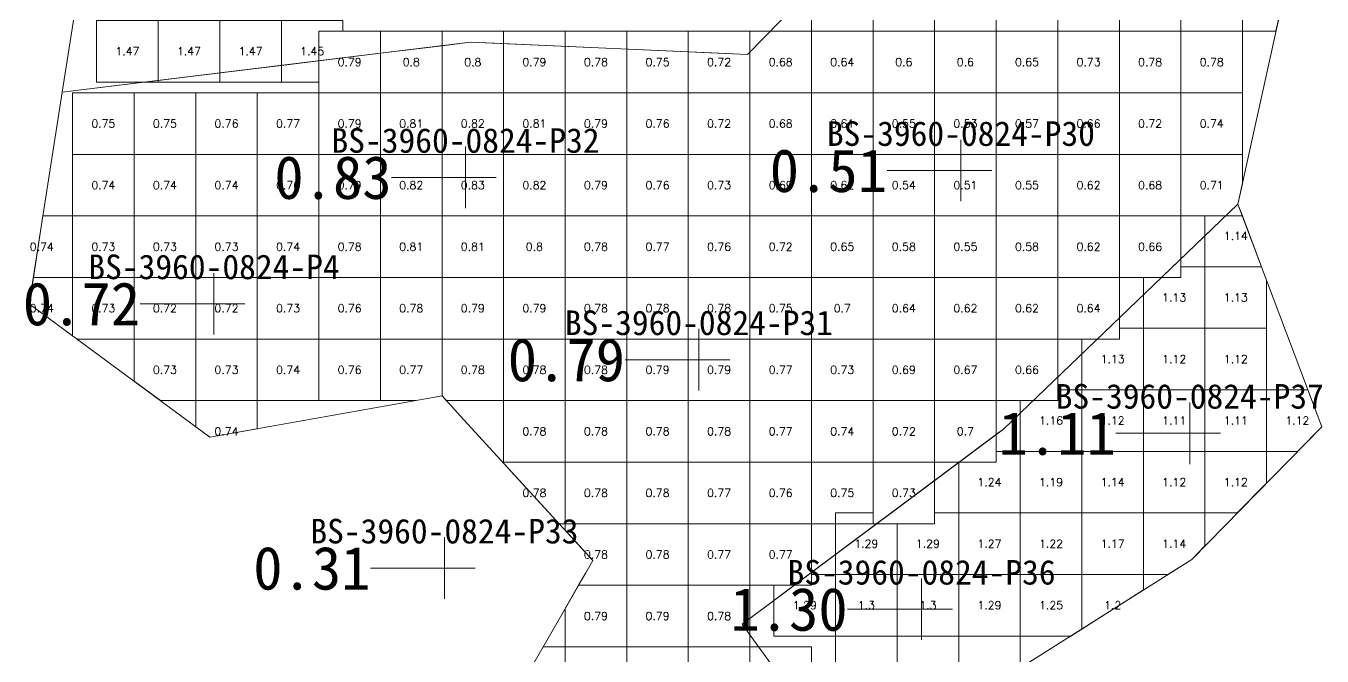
# Model space of a CAD drawing. Header units: inches. Extents: x 469941 to 470089, y 4349675 to 4349818.
# Drawn here: x 470062.13 to 470083.18, y 4349713.64 to 4349723.88 of the extents above; entities that cross this region are included whole.
import ezdxf
from ezdxf.enums import TextEntityAlignment as Align

# ---------------------------------------------------------------- set-up
doc = ezdxf.new("R2010")
doc.units = ezdxf.units.IN
doc.header["$MEASUREMENT"] = 0
for name, color, linetype, lineweight in [('0.500-1.000', 7, 'Continuous', 0), ('1.000-1.500', 7, 'Continuous', 0), ('孔口文字', 7, 'Continuous', 0), ('点', 7, 'Continuous', 0), ('爆区方格网', 7, 'Continuous', 0), ('线条', 7, 'Continuous', 0), ('钻孔', 7, 'Continuous', 0)]:
    doc.layers.add(name, color=color, linetype=linetype, lineweight=lineweight)
doc.styles.add('3dmine_textStyle_1', font='txt.shx', dxfattribs={"height": 1, "bigfont": 'gbcbig.shx'})
doc.styles.add('3dmine_textStyle_4', font='simsunb.ttf', dxfattribs={"height": 1})

msp = doc.modelspace()

# ---------------------------------------------------------------- hatches: boundary and pattern name
at = {"layer": '钻孔', "linetype": 'Continuous', "lineweight": 0, "true_color": 0x00ffff, "extrusion": (0, 1, 0)}
for points in [[(-470078.317, 3949.595), (-470077.317, 3949.595), (-470077.317, 3960.595), (-470078.317, 3960.595)], [(-470070.272, 3950.401), (-470069.272, 3950.401), (-470069.272, 3960.401), (-470070.272, 3960.401)], [(-470066.187, 3949.551), (-470065.187, 3949.551), (-470065.187, 3960.551), (-470066.187, 3960.551)], [(-470074.062, 3949.582), (-470073.062, 3949.582), (-470073.062, 3960.582), (-470074.062, 3960.582)]]:
    msp.add_hatch(color=4, dxfattribs=at).paths.add_polyline_path(points, flags=0)
at = {"layer": '钻孔', "linetype": 'Continuous', "lineweight": 0, "true_color": 0x0000ff, "extrusion": (0, 1, 0)}
for points in [[(-470082.034, 3949.661), (-470081.034, 3949.661), (-470081.034, 3960.661), (-470082.034, 3960.661)], [(-470077.678, 3949.912), (-470076.678, 3949.912), (-470076.678, 3960.912), (-470077.678, 3960.912)]]:
    msp.add_hatch(color=5, dxfattribs=at).paths.add_polyline_path(points, flags=0)
at = {"layer": '钻孔', "linetype": 'Continuous', "lineweight": 0, "true_color": 0x808080, "extrusion": (0, 1, 0)}
msp.add_hatch(color=8, dxfattribs=at).paths.add_polyline_path([(-470069.929, 3949.756), (-470068.929, 3949.756), (-470068.929, 3960.756), (-470069.929, 3960.756)], flags=0)

# ---------------------------------------------------------------- linework, layer by layer
at = {"layer": '0.500-1.000', "color": 5, "linetype": 'Continuous', "lineweight": 0, "true_color": 0x0000ff}
msp.add_lwpolyline([(470080.5, 4349735.473), (470078.161, 4349733.35), (470077.371, 4349732.751), (470076.908, 4349732.4), (470075.108, 4349728.763), (470075.037, 4349728.619), (470075.981, 4349725.587), (470073.853, 4349723.413), (470069.735, 4349723.593), (470069.347, 4349723.61), (470066.035, 4349723.204), (470062.724, 4349722.798), (470063.26, 4349726.234), (470067.327, 4349729.144), (470067.327, 4349729.144), (470067.368, 4349729.173), (470069.175, 4349731.296), (470070.705, 4349733.094), (470070.982, 4349733.419), (470073.072, 4349734.375), (470075.161, 4349735.331), (470075.171, 4349735.338), (470078.131, 4349737.48), (470080.5, 4349735.473)], dxfattribs=at)
at = {"layer": '0.500-1.000', "color": 4, "linetype": 'Continuous', "lineweight": 0, "true_color": 0x00ffff}
for points in [[(470069.01, 4349711.145), (470071.224, 4349714.988), (470071.34, 4349715.189), (470069.246, 4349717.475), (470068.89, 4349717.863), (470068.53, 4349717.799), (470065.12, 4349717.194), (470062.187, 4349719.361), (470062.724, 4349722.798), (470065.827, 4349723.179), (470069.347, 4349723.61), (470073.267, 4349723.439), (470073.853, 4349723.413), (470075.981, 4349725.587), (470076.492, 4349725.689), (470080.545, 4349726.501), (470082.627, 4349724.664)], [(470082.627, 4349724.664), (470081.817, 4349720.978), (470081.259, 4349720.442), (470078.008, 4349717.323), (470077.428, 4349716.89), (470074.163, 4349714.454), (470073.765, 4349714.157), (470075.484, 4349711.781)]]:
    msp.add_lwpolyline(points, dxfattribs=at)
at = {"layer": '1.000-1.500', "color": 5, "linetype": 'Continuous', "lineweight": 0, "true_color": 0x0000ff}
msp.add_lwpolyline([(470083.176, 4349717.362), (470081.065, 4349715.208), (470079.792, 4349714.401), (470076.684, 4349712.432), (470075.484, 4349711.781), (470073.765, 4349714.157), (470075.887, 4349715.74), (470077.919, 4349717.257), (470078.008, 4349717.323), (470081.817, 4349720.978), (470083.176, 4349717.362)], dxfattribs=at)
at = {"layer": '点', "color": 138, "linetype": 'Continuous', "lineweight": 0, "true_color": 0x004c4c}
for points, elevation in [([(470069.272, 4349720.914), (470069.272, 4349721.914)], 3960.401), ([(470077.317, 4349721.026), (470077.317, 4349722.026)], 3960.595), ([(470077.817, 4349721.526), (470076.817, 4349721.526)], 3960.595), ([(470069.772, 4349721.414), (470068.772, 4349721.414)], 3960.401), ([(470065.187, 4349718.861), (470065.187, 4349719.861)], 3960.551), ([(470065.687, 4349719.361), (470064.687, 4349719.361)], 3960.551), ([(470073.062, 4349717.952), (470073.062, 4349718.952)], 3960.582), ([(470073.562, 4349718.452), (470072.562, 4349718.452)], 3960.582), ([(470081.034, 4349716.757), (470081.034, 4349717.757)], 3960.661), ([(470081.534, 4349717.257), (470080.534, 4349717.257)], 3960.661), ([(470068.929, 4349714.567), (470068.929, 4349715.567)], 3960.756), ([(470069.429, 4349715.067), (470068.429, 4349715.067)], 3960.756), ([(470076.678, 4349713.899), (470076.678, 4349714.899)], 3960.912), ([(470077.178, 4349714.399), (470076.178, 4349714.399)], 3960.912)]:
    msp.add_lwpolyline(points, dxfattribs=dict(at, elevation=elevation))
at = {"layer": '爆区方格网', "color": 4, "linetype": 'Continuous', "lineweight": 0, "true_color": 0x00ffff, "elevation": 3960.875}
for points in [[(470075.89, 4349723.788), (470074.89, 4349723.788), (470074.89, 4349724.788), (470075.89, 4349724.788), (470075.89, 4349723.788)], [(470076.89, 4349723.788), (470075.89, 4349723.788), (470075.89, 4349724.788), (470076.89, 4349724.788), (470076.89, 4349723.788)], [(470077.89, 4349723.788), (470076.89, 4349723.788), (470076.89, 4349724.788), (470077.89, 4349724.788), (470077.89, 4349723.788)], [(470078.89, 4349723.788), (470077.89, 4349723.788), (470077.89, 4349724.788), (470078.89, 4349724.788), (470078.89, 4349723.788)], [(470079.89, 4349723.788), (470078.89, 4349723.788), (470078.89, 4349724.788), (470079.89, 4349724.788), (470079.89, 4349723.788)], [(470080.89, 4349723.788), (470079.89, 4349723.788), (470079.89, 4349724.788), (470080.89, 4349724.788), (470080.89, 4349723.788)], [(470081.89, 4349723.788), (470080.89, 4349723.788), (470080.89, 4349724.788), (470081.89, 4349724.788), (470081.89, 4349723.788)], [(470082.627, 4349724.664), (470082.434, 4349723.788), (470081.89, 4349723.788), (470081.89, 4349724.788), (470082.486, 4349724.788), (470082.627, 4349724.664)], [(470067.89, 4349723.432), (470066.89, 4349723.309), (470066.89, 4349723.788), (470067.89, 4349723.788), (470067.89, 4349723.432)], [(470068.89, 4349723.554), (470067.89, 4349723.432), (470067.89, 4349723.788), (470068.89, 4349723.788), (470068.89, 4349723.554)], [(470069.89, 4349722.788), (470068.89, 4349722.788), (470068.89, 4349723.554), (470069.347, 4349723.61), (470068.89, 4349723.554), (470068.89, 4349723.788), (470069.89, 4349723.788), (470069.89, 4349722.788)], [(470070.89, 4349722.788), (470069.89, 4349722.788), (470069.89, 4349723.788), (470070.89, 4349723.788), (470070.89, 4349722.788)], [(470071.89, 4349722.788), (470070.89, 4349722.788), (470070.89, 4349723.788), (470071.89, 4349723.788), (470071.89, 4349722.788)], [(470072.89, 4349722.788), (470071.89, 4349722.788), (470071.89, 4349723.788), (470072.89, 4349723.788), (470072.89, 4349722.788)], [(470073.89, 4349722.788), (470072.89, 4349722.788), (470072.89, 4349723.788), (470073.89, 4349723.788), (470073.89, 4349722.788)], [(470074.89, 4349722.788), (470073.89, 4349722.788), (470073.89, 4349723.788), (470074.89, 4349723.788), (470074.89, 4349722.788)], [(470075.89, 4349722.788), (470074.89, 4349722.788), (470074.89, 4349723.788), (470075.89, 4349723.788), (470075.89, 4349722.788)], [(470076.89, 4349722.788), (470075.89, 4349722.788), (470075.89, 4349723.788), (470076.89, 4349723.788), (470076.89, 4349722.788)], [(470077.89, 4349722.788), (470076.89, 4349722.788), (470076.89, 4349723.788), (470077.89, 4349723.788), (470077.89, 4349722.788)], [(470078.89, 4349722.788), (470077.89, 4349722.788), (470077.89, 4349723.788), (470078.89, 4349723.788), (470078.89, 4349722.788)], [(470079.89, 4349722.788), (470078.89, 4349722.788), (470078.89, 4349723.788), (470079.89, 4349723.788), (470079.89, 4349722.788)], [(470080.89, 4349722.788), (470079.89, 4349722.788), (470079.89, 4349723.788), (470080.89, 4349723.788), (470080.89, 4349722.788)], [(470081.89, 4349722.788), (470080.89, 4349722.788), (470080.89, 4349723.788), (470081.89, 4349723.788), (470081.89, 4349722.788)], [(470068.89, 4349722.788), (470067.89, 4349722.788), (470067.89, 4349723.432), (470068.89, 4349723.554), (470068.89, 4349722.788)], [(470067.89, 4349722.788), (470066.89, 4349722.788), (470066.89, 4349723.309), (470067.89, 4349723.432), (470067.89, 4349722.788)], [(470073.267, 4349723.439), (470073.267, 4349723.439), (470073.853, 4349723.413), (470073.267, 4349723.439)], [(470063.89, 4349721.788), (470062.89, 4349721.788), (470062.89, 4349722.788), (470063.89, 4349722.788), (470063.89, 4349721.788)], [(470064.89, 4349721.788), (470063.89, 4349721.788), (470063.89, 4349722.788), (470064.89, 4349722.788), (470064.89, 4349721.788)], [(470065.89, 4349721.788), (470064.89, 4349721.788), (470064.89, 4349722.788), (470065.89, 4349722.788), (470065.89, 4349721.788)], [(470066.89, 4349721.788), (470065.89, 4349721.788), (470065.89, 4349722.788), (470066.89, 4349722.788), (470066.89, 4349721.788)], [(470067.89, 4349721.788), (470066.89, 4349721.788), (470066.89, 4349722.788), (470067.89, 4349722.788), (470067.89, 4349721.788)], [(470068.89, 4349721.788), (470067.89, 4349721.788), (470067.89, 4349722.788), (470068.89, 4349722.788), (470068.89, 4349721.788)], [(470069.89, 4349721.788), (470068.89, 4349721.788), (470068.89, 4349722.788), (470069.89, 4349722.788), (470069.89, 4349721.788)], [(470070.89, 4349721.788), (470069.89, 4349721.788), (470069.89, 4349722.788), (470070.89, 4349722.788), (470070.89, 4349721.788)], [(470071.89, 4349721.788), (470070.89, 4349721.788), (470070.89, 4349722.788), (470071.89, 4349722.788), (470071.89, 4349721.788)], [(470072.89, 4349721.788), (470071.89, 4349721.788), (470071.89, 4349722.788), (470072.89, 4349722.788), (470072.89, 4349721.788)], [(470073.89, 4349721.788), (470072.89, 4349721.788), (470072.89, 4349722.788), (470073.89, 4349722.788), (470073.89, 4349721.788)], [(470074.89, 4349721.788), (470073.89, 4349721.788), (470073.89, 4349722.788), (470074.89, 4349722.788), (470074.89, 4349721.788)], [(470075.89, 4349721.788), (470074.89, 4349721.788), (470074.89, 4349722.788), (470075.89, 4349722.788), (470075.89, 4349721.788)], [(470076.89, 4349721.788), (470075.89, 4349721.788), (470075.89, 4349722.788), (470076.89, 4349722.788), (470076.89, 4349721.788)], [(470077.89, 4349721.788), (470076.89, 4349721.788), (470076.89, 4349722.788), (470077.89, 4349722.788), (470077.89, 4349721.788)], [(470078.89, 4349721.788), (470077.89, 4349721.788), (470077.89, 4349722.788), (470078.89, 4349722.788), (470078.89, 4349721.788)], [(470079.89, 4349721.788), (470078.89, 4349721.788), (470078.89, 4349722.788), (470079.89, 4349722.788), (470079.89, 4349721.788)], [(470080.89, 4349721.788), (470079.89, 4349721.788), (470079.89, 4349722.788), (470080.89, 4349722.788), (470080.89, 4349721.788)], [(470081.89, 4349721.788), (470080.89, 4349721.788), (470080.89, 4349722.788), (470081.89, 4349722.788), (470081.89, 4349721.788)], [(470063.89, 4349720.788), (470062.89, 4349720.788), (470062.89, 4349721.788), (470063.89, 4349721.788), (470063.89, 4349720.788)], [(470064.89, 4349720.788), (470063.89, 4349720.788), (470063.89, 4349721.788), (470064.89, 4349721.788), (470064.89, 4349720.788)], [(470065.89, 4349720.788), (470064.89, 4349720.788), (470064.89, 4349721.788), (470065.89, 4349721.788), (470065.89, 4349720.788)], [(470066.89, 4349720.788), (470065.89, 4349720.788), (470065.89, 4349721.788), (470066.89, 4349721.788), (470066.89, 4349720.788)], [(470067.89, 4349720.788), (470066.89, 4349720.788), (470066.89, 4349721.788), (470067.89, 4349721.788), (470067.89, 4349720.788)], [(470068.89, 4349720.788), (470067.89, 4349720.788), (470067.89, 4349721.788), (470068.89, 4349721.788), (470068.89, 4349720.788)], [(470069.89, 4349720.788), (470068.89, 4349720.788), (470068.89, 4349721.788), (470069.89, 4349721.788), (470069.89, 4349720.788)], [(470070.89, 4349720.788), (470069.89, 4349720.788), (470069.89, 4349721.788), (470070.89, 4349721.788), (470070.89, 4349720.788)], [(470071.89, 4349720.788), (470070.89, 4349720.788), (470070.89, 4349721.788), (470071.89, 4349721.788), (470071.89, 4349720.788)], [(470072.89, 4349720.788), (470071.89, 4349720.788), (470071.89, 4349721.788), (470072.89, 4349721.788), (470072.89, 4349720.788)], [(470073.89, 4349720.788), (470072.89, 4349720.788), (470072.89, 4349721.788), (470073.89, 4349721.788), (470073.89, 4349720.788)], [(470074.89, 4349720.788), (470073.89, 4349720.788), (470073.89, 4349721.788), (470074.89, 4349721.788), (470074.89, 4349720.788)], [(470075.89, 4349720.788), (470074.89, 4349720.788), (470074.89, 4349721.788), (470075.89, 4349721.788), (470075.89, 4349720.788)], [(470076.89, 4349720.788), (470075.89, 4349720.788), (470075.89, 4349721.788), (470076.89, 4349721.788), (470076.89, 4349720.788)], [(470077.89, 4349720.788), (470076.89, 4349720.788), (470076.89, 4349721.788), (470077.89, 4349721.788), (470077.89, 4349720.788)], [(470078.89, 4349720.788), (470077.89, 4349720.788), (470077.89, 4349721.788), (470078.89, 4349721.788), (470078.89, 4349720.788)], [(470079.89, 4349720.788), (470078.89, 4349720.788), (470078.89, 4349721.788), (470079.89, 4349721.788), (470079.89, 4349720.788)], [(470080.89, 4349720.788), (470079.89, 4349720.788), (470079.89, 4349721.788), (470080.89, 4349721.788), (470080.89, 4349720.788)], [(470081.89, 4349721.31), (470081.817, 4349720.978), (470081.888, 4349720.788), (470080.89, 4349720.788), (470080.89, 4349721.788), (470081.89, 4349721.788), (470081.89, 4349721.31)], [(470062.89, 4349719.788), (470062.254, 4349719.788), (470062.41, 4349720.788), (470062.89, 4349720.788), (470062.89, 4349719.788)], [(470063.89, 4349719.788), (470062.89, 4349719.788), (470062.89, 4349720.788), (470063.89, 4349720.788), (470063.89, 4349719.788)], [(470064.89, 4349719.788), (470063.89, 4349719.788), (470063.89, 4349720.788), (470064.89, 4349720.788), (470064.89, 4349719.788)], [(470065.89, 4349719.788), (470064.89, 4349719.788), (470064.89, 4349720.788), (470065.89, 4349720.788), (470065.89, 4349719.788)], [(470066.89, 4349719.788), (470065.89, 4349719.788), (470065.89, 4349720.788), (470066.89, 4349720.788), (470066.89, 4349719.788)], [(470067.89, 4349719.788), (470066.89, 4349719.788), (470066.89, 4349720.788), (470067.89, 4349720.788), (470067.89, 4349719.788)], [(470068.89, 4349719.788), (470067.89, 4349719.788), (470067.89, 4349720.788), (470068.89, 4349720.788), (470068.89, 4349719.788)], [(470069.89, 4349719.788), (470068.89, 4349719.788), (470068.89, 4349720.788), (470069.89, 4349720.788), (470069.89, 4349719.788)], [(470070.89, 4349719.788), (470069.89, 4349719.788), (470069.89, 4349720.788), (470070.89, 4349720.788), (470070.89, 4349719.788)], [(470071.89, 4349719.788), (470070.89, 4349719.788), (470070.89, 4349720.788), (470071.89, 4349720.788), (470071.89, 4349719.788)], [(470072.89, 4349719.788), (470071.89, 4349719.788), (470071.89, 4349720.788), (470072.89, 4349720.788), (470072.89, 4349719.788)], [(470073.89, 4349719.788), (470072.89, 4349719.788), (470072.89, 4349720.788), (470073.89, 4349720.788), (470073.89, 4349719.788)], [(470074.89, 4349719.788), (470073.89, 4349719.788), (470073.89, 4349720.788), (470074.89, 4349720.788), (470074.89, 4349719.788)], [(470075.89, 4349719.788), (470074.89, 4349719.788), (470074.89, 4349720.788), (470075.89, 4349720.788), (470075.89, 4349719.788)], [(470076.89, 4349719.788), (470075.89, 4349719.788), (470075.89, 4349720.788), (470076.89, 4349720.788), (470076.89, 4349719.788)], [(470077.89, 4349719.788), (470076.89, 4349719.788), (470076.89, 4349720.788), (470077.89, 4349720.788), (470077.89, 4349719.788)], [(470078.89, 4349719.788), (470077.89, 4349719.788), (470077.89, 4349720.788), (470078.89, 4349720.788), (470078.89, 4349719.788)], [(470079.89, 4349719.788), (470078.89, 4349719.788), (470078.89, 4349720.788), (470079.89, 4349720.788), (470079.89, 4349719.788)], [(470080.89, 4349719.788), (470079.89, 4349719.788), (470079.89, 4349720.788), (470080.89, 4349720.788), (470080.89, 4349719.788)], [(470062.89, 4349718.842), (470062.187, 4349719.361), (470062.254, 4349719.788), (470062.89, 4349719.788), (470062.89, 4349718.842)], [(470063.89, 4349718.788), (470062.963, 4349718.788), (470062.89, 4349718.842), (470062.89, 4349719.788), (470063.89, 4349719.788), (470063.89, 4349718.788)], [(470064.89, 4349718.788), (470063.89, 4349718.788), (470063.89, 4349719.788), (470064.89, 4349719.788), (470064.89, 4349718.788)], [(470065.89, 4349718.788), (470064.89, 4349718.788), (470064.89, 4349719.788), (470065.89, 4349719.788), (470065.89, 4349718.788)], [(470066.89, 4349718.788), (470065.89, 4349718.788), (470065.89, 4349719.788), (470066.89, 4349719.788), (470066.89, 4349718.788)], [(470067.89, 4349718.788), (470066.89, 4349718.788), (470066.89, 4349719.788), (470067.89, 4349719.788), (470067.89, 4349718.788)], [(470068.89, 4349718.788), (470067.89, 4349718.788), (470067.89, 4349719.788), (470068.89, 4349719.788), (470068.89, 4349718.788)], [(470069.89, 4349718.788), (470068.89, 4349718.788), (470068.89, 4349719.788), (470069.89, 4349719.788), (470069.89, 4349718.788)], [(470070.89, 4349718.788), (470069.89, 4349718.788), (470069.89, 4349719.788), (470070.89, 4349719.788), (470070.89, 4349718.788)], [(470071.89, 4349718.788), (470070.89, 4349718.788), (470070.89, 4349719.788), (470071.89, 4349719.788), (470071.89, 4349718.788)], [(470072.89, 4349718.788), (470071.89, 4349718.788), (470071.89, 4349719.788), (470072.89, 4349719.788), (470072.89, 4349718.788)], [(470073.89, 4349718.788), (470072.89, 4349718.788), (470072.89, 4349719.788), (470073.89, 4349719.788), (470073.89, 4349718.788)], [(470074.89, 4349718.788), (470073.89, 4349718.788), (470073.89, 4349719.788), (470074.89, 4349719.788), (470074.89, 4349718.788)], [(470075.89, 4349718.788), (470074.89, 4349718.788), (470074.89, 4349719.788), (470075.89, 4349719.788), (470075.89, 4349718.788)], [(470076.89, 4349718.788), (470075.89, 4349718.788), (470075.89, 4349719.788), (470076.89, 4349719.788), (470076.89, 4349718.788)], [(470077.89, 4349718.788), (470076.89, 4349718.788), (470076.89, 4349719.788), (470077.89, 4349719.788), (470077.89, 4349718.788)], [(470078.89, 4349718.788), (470077.89, 4349718.788), (470077.89, 4349719.788), (470078.89, 4349719.788), (470078.89, 4349718.788)], [(470079.89, 4349718.788), (470078.89, 4349718.788), (470078.89, 4349719.788), (470079.89, 4349719.788), (470079.89, 4349718.788)], [(470064.89, 4349717.788), (470064.316, 4349717.788), (470063.89, 4349718.103), (470063.89, 4349718.788), (470064.89, 4349718.788), (470064.89, 4349717.788)], [(470065.89, 4349717.788), (470064.89, 4349717.788), (470064.89, 4349718.788), (470065.89, 4349718.788), (470065.89, 4349717.788)], [(470066.89, 4349717.788), (470065.89, 4349717.788), (470065.89, 4349718.788), (470066.89, 4349718.788), (470066.89, 4349717.788)], [(470067.89, 4349717.788), (470066.89, 4349717.788), (470066.89, 4349718.788), (470067.89, 4349718.788), (470067.89, 4349717.788)], [(470068.89, 4349717.863), (470068.89, 4349717.863), (470068.53, 4349717.799), (470068.466, 4349717.788), (470067.89, 4349717.788), (470067.89, 4349718.788), (470068.89, 4349718.788), (470068.89, 4349717.863)], [(470069.89, 4349717.788), (470068.959, 4349717.788), (470068.89, 4349717.863), (470068.89, 4349718.788), (470069.89, 4349718.788), (470069.89, 4349717.788)], [(470070.89, 4349717.788), (470069.89, 4349717.788), (470069.89, 4349718.788), (470070.89, 4349718.788), (470070.89, 4349717.788)], [(470071.89, 4349717.788), (470070.89, 4349717.788), (470070.89, 4349718.788), (470071.89, 4349718.788), (470071.89, 4349717.788)], [(470072.89, 4349717.788), (470071.89, 4349717.788), (470071.89, 4349718.788), (470072.89, 4349718.788), (470072.89, 4349717.788)], [(470073.89, 4349717.788), (470072.89, 4349717.788), (470072.89, 4349718.788), (470073.89, 4349718.788), (470073.89, 4349717.788)], [(470074.89, 4349717.788), (470073.89, 4349717.788), (470073.89, 4349718.788), (470074.89, 4349718.788), (470074.89, 4349717.788)], [(470075.89, 4349717.788), (470074.89, 4349717.788), (470074.89, 4349718.788), (470075.89, 4349718.788), (470075.89, 4349717.788)], [(470076.89, 4349717.788), (470075.89, 4349717.788), (470075.89, 4349718.788), (470076.89, 4349718.788), (470076.89, 4349717.788)], [(470077.89, 4349717.788), (470076.89, 4349717.788), (470076.89, 4349718.788), (470077.89, 4349718.788), (470077.89, 4349717.788)], [(470078.89, 4349717.788), (470077.89, 4349717.788), (470077.89, 4349718.788), (470078.89, 4349718.788), (470078.89, 4349717.788)], [(470065.89, 4349717.331), (470065.12, 4349717.194), (470064.89, 4349717.364), (470064.89, 4349717.788), (470065.89, 4349717.788), (470065.89, 4349717.331)], [(470070.89, 4349716.788), (470069.89, 4349716.788), (470069.89, 4349717.788), (470070.89, 4349717.788), (470070.89, 4349716.788)], [(470071.89, 4349716.788), (470070.89, 4349716.788), (470070.89, 4349717.788), (470071.89, 4349717.788), (470071.89, 4349716.788)], [(470072.89, 4349716.788), (470071.89, 4349716.788), (470071.89, 4349717.788), (470072.89, 4349717.788), (470072.89, 4349716.788)], [(470073.89, 4349716.788), (470072.89, 4349716.788), (470072.89, 4349717.788), (470073.89, 4349717.788), (470073.89, 4349716.788)], [(470074.89, 4349716.788), (470073.89, 4349716.788), (470073.89, 4349717.788), (470074.89, 4349717.788), (470074.89, 4349716.788)], [(470075.89, 4349716.788), (470074.89, 4349716.788), (470074.89, 4349717.788), (470075.89, 4349717.788), (470075.89, 4349716.788)], [(470076.89, 4349716.788), (470075.89, 4349716.788), (470075.89, 4349717.788), (470076.89, 4349717.788), (470076.89, 4349716.788)], [(470077.89, 4349716.788), (470076.89, 4349716.788), (470076.89, 4349717.788), (470077.89, 4349717.788), (470077.89, 4349716.788)], [(470070.89, 4349715.788), (470070.792, 4349715.788), (470069.89, 4349716.772), (470069.89, 4349716.788), (470070.89, 4349716.788), (470070.89, 4349715.788)], [(470071.89, 4349715.788), (470070.89, 4349715.788), (470070.89, 4349716.788), (470071.89, 4349716.788), (470071.89, 4349715.788)], [(470072.89, 4349715.788), (470071.89, 4349715.788), (470071.89, 4349716.788), (470072.89, 4349716.788), (470072.89, 4349715.788)], [(470073.89, 4349715.788), (470072.89, 4349715.788), (470072.89, 4349716.788), (470073.89, 4349716.788), (470073.89, 4349715.788)], [(470074.89, 4349715.788), (470073.89, 4349715.788), (470073.89, 4349716.788), (470074.89, 4349716.788), (470074.89, 4349715.788)], [(470075.89, 4349715.788), (470074.89, 4349715.788), (470074.89, 4349716.788), (470075.89, 4349716.788), (470075.89, 4349715.788)], [(470076.89, 4349715.788), (470075.89, 4349715.788), (470075.89, 4349716.788), (470076.89, 4349716.788), (470076.89, 4349715.788)], [(470071.89, 4349714.788), (470071.109, 4349714.788), (470071.224, 4349714.988), (470071.34, 4349715.189), (470070.89, 4349715.681), (470070.89, 4349715.788), (470071.89, 4349715.788), (470071.89, 4349714.788)], [(470072.89, 4349714.788), (470071.89, 4349714.788), (470071.89, 4349715.788), (470072.89, 4349715.788), (470072.89, 4349714.788)], [(470073.89, 4349714.788), (470072.89, 4349714.788), (470072.89, 4349715.788), (470073.89, 4349715.788), (470073.89, 4349714.788)], [(470074.89, 4349714.788), (470073.89, 4349714.788), (470073.89, 4349715.788), (470074.89, 4349715.788), (470074.89, 4349714.788)], [(470071.89, 4349713.788), (470070.89, 4349713.788), (470070.89, 4349714.408), (470071.109, 4349714.788), (470071.89, 4349714.788), (470071.89, 4349713.788)], [(470072.89, 4349713.788), (470071.89, 4349713.788), (470071.89, 4349714.788), (470072.89, 4349714.788), (470072.89, 4349713.788)], [(470073.89, 4349713.788), (470072.89, 4349713.788), (470072.89, 4349714.788), (470073.89, 4349714.788), (470073.89, 4349713.788)], [(470070.89, 4349712.788), (470069.957, 4349712.788), (470070.533, 4349713.788), (470070.89, 4349713.788), (470070.89, 4349712.788)], [(470071.89, 4349712.788), (470070.89, 4349712.788), (470070.89, 4349713.788), (470071.89, 4349713.788), (470071.89, 4349712.788)], [(470072.89, 4349712.788), (470071.89, 4349712.788), (470071.89, 4349713.788), (470072.89, 4349713.788), (470072.89, 4349712.788)], [(470073.89, 4349712.788), (470072.89, 4349712.788), (470072.89, 4349713.788), (470073.89, 4349713.788), (470073.89, 4349712.788)], [(470074.89, 4349712.788), (470073.89, 4349712.788), (470073.89, 4349713.788), (470074.89, 4349713.788), (470074.89, 4349712.788)]]:
    msp.add_lwpolyline(points, dxfattribs=at)
at = {"layer": '爆区方格网', "color": 5, "linetype": 'Continuous', "lineweight": 0, "true_color": 0x0000ff}
for points, elevation in [([(470064.281, 4349722.989), (470064.066, 4349722.963), (470063.281, 4349722.963), (470063.281, 4349723.963), (470064.281, 4349723.963), (470064.281, 4349722.989)], 3960.557), ([(470065.281, 4349723.112), (470064.281, 4349722.989), (470064.281, 4349723.963), (470065.281, 4349723.963), (470065.281, 4349723.112)], 3960.557), ([(470066.281, 4349723.234), (470065.827, 4349723.179), (470065.281, 4349723.112), (470065.281, 4349723.963), (470066.281, 4349723.963), (470066.281, 4349723.234)], 3960.557), ([(470067.281, 4349723.788), (470066.89, 4349723.788), (470066.89, 4349723.309), (470067.281, 4349723.357), (470067.281, 4349723.357), (470066.89, 4349723.309), (470066.89, 4349723.309), (470066.281, 4349723.234), (470066.281, 4349723.963), (470067.281, 4349723.963), (470067.281, 4349723.788)], 3960.557), ([(470066.281, 4349722.963), (470065.281, 4349722.963), (470065.281, 4349723.112), (470066.035, 4349723.204), (470066.281, 4349723.234), (470066.281, 4349722.963)], 3960.557), ([(470066.89, 4349722.963), (470066.281, 4349722.963), (470066.281, 4349723.234), (470066.89, 4349723.309), (470066.89, 4349722.963)], 3960.557), ([(470066.89, 4349723.309), (470066.89, 4349723.309), (470066.89, 4349723.309), (470066.89, 4349723.309)], 3960.557), ([(470064.281, 4349722.963), (470064.066, 4349722.963), (470064.281, 4349722.989), (470064.281, 4349722.963)], 3960.557), ([(470065.281, 4349722.963), (470064.281, 4349722.963), (470064.281, 4349722.989), (470065.281, 4349723.112), (470065.281, 4349722.963)], 3960.557), ([(470082.199, 4349719.963), (470081.281, 4349719.963), (470081.281, 4349720.788), (470081.888, 4349720.788), (470082.199, 4349719.963)], 3960.661), ([(470081.281, 4349718.963), (470080.281, 4349718.963), (470080.281, 4349719.788), (470080.89, 4349719.788), (470080.89, 4349719.963), (470081.281, 4349719.963), (470081.281, 4349718.963)], 3960.661), ([(470082.281, 4349719.743), (470082.281, 4349718.963), (470081.281, 4349718.963), (470081.281, 4349719.963), (470082.199, 4349719.963), (470082.281, 4349719.743)], 3960.661), ([(470080.281, 4349717.963), (470079.281, 4349717.963), (470079.281, 4349718.788), (470079.89, 4349718.788), (470079.89, 4349718.963), (470080.281, 4349718.963), (470080.281, 4349717.963)], 3960.661), ([(470081.281, 4349717.963), (470080.281, 4349717.963), (470080.281, 4349718.963), (470081.281, 4349718.963), (470081.281, 4349717.963)], 3960.661), ([(470082.281, 4349717.963), (470081.281, 4349717.963), (470081.281, 4349718.963), (470082.281, 4349718.963), (470082.281, 4349717.963)], 3960.661), ([(470079.281, 4349716.963), (470078.281, 4349716.963), (470078.281, 4349717.788), (470078.89, 4349717.788), (470078.89, 4349717.963), (470079.281, 4349717.963), (470079.281, 4349716.963)], 3960.661), ([(470080.281, 4349716.963), (470079.281, 4349716.963), (470079.281, 4349717.963), (470080.281, 4349717.963), (470080.281, 4349716.963)], 3960.661), ([(470081.281, 4349716.963), (470080.281, 4349716.963), (470080.281, 4349717.963), (470081.281, 4349717.963), (470081.281, 4349716.963)], 3960.661), ([(470082.281, 4349716.963), (470081.281, 4349716.963), (470081.281, 4349717.963), (470082.281, 4349717.963), (470082.281, 4349716.963)], 3960.661), ([(470083.176, 4349717.362), (470082.784, 4349716.963), (470082.281, 4349716.963), (470082.281, 4349717.963), (470082.951, 4349717.963), (470083.176, 4349717.362)], 3960.661), ([(470078.281, 4349715.963), (470077.281, 4349715.963), (470077.281, 4349716.788), (470077.89, 4349716.788), (470077.89, 4349716.963), (470078.281, 4349716.963), (470078.281, 4349715.963)], 3960.661), ([(470079.281, 4349715.963), (470078.281, 4349715.963), (470078.281, 4349716.963), (470079.281, 4349716.963), (470079.281, 4349715.963)], 3960.661), ([(470080.281, 4349715.963), (470079.281, 4349715.963), (470079.281, 4349716.963), (470080.281, 4349716.963), (470080.281, 4349715.963)], 3960.661), ([(470081.281, 4349715.963), (470080.281, 4349715.963), (470080.281, 4349716.963), (470081.281, 4349716.963), (470081.281, 4349715.963)], 3960.661), ([(470082.281, 4349716.449), (470081.805, 4349715.963), (470081.281, 4349715.963), (470081.281, 4349716.963), (470082.281, 4349716.963), (470082.281, 4349716.449)], 3960.661), ([(470075.89, 4349715.788), (470076.281, 4349715.788), (470076.281, 4349714.963), (470075.281, 4349714.963), (470075.281, 4349715.963), (470075.89, 4349715.963), (470075.89, 4349715.788)], 3960.661), ([(470077.281, 4349714.963), (470076.281, 4349714.963), (470076.281, 4349715.788), (470076.89, 4349715.788), (470076.89, 4349715.963), (470077.281, 4349715.963), (470077.281, 4349714.963)], 3960.661), ([(470078.281, 4349714.963), (470077.281, 4349714.963), (470077.281, 4349715.963), (470078.281, 4349715.963), (470078.281, 4349714.963)], 3960.661), ([(470079.281, 4349714.963), (470078.281, 4349714.963), (470078.281, 4349715.963), (470079.281, 4349715.963), (470079.281, 4349714.963)], 3960.661), ([(470080.281, 4349714.963), (470079.281, 4349714.963), (470079.281, 4349715.963), (470080.281, 4349715.963), (470080.281, 4349714.963)], 3960.661), ([(470081.281, 4349715.428), (470081.065, 4349715.208), (470080.678, 4349714.963), (470080.281, 4349714.963), (470080.281, 4349715.963), (470081.281, 4349715.963), (470081.281, 4349715.428)], 3960.661), ([(470075.281, 4349713.963), (470074.281, 4349713.963), (470074.281, 4349714.788), (470074.89, 4349714.788), (470074.89, 4349714.963), (470075.281, 4349714.963), (470075.281, 4349713.963)], 3960.661), ([(470076.281, 4349713.963), (470075.281, 4349713.963), (470075.281, 4349714.963), (470076.281, 4349714.963), (470076.281, 4349713.963)], 3960.661), ([(470077.281, 4349713.963), (470076.281, 4349713.963), (470076.281, 4349714.963), (470077.281, 4349714.963), (470077.281, 4349713.963)], 3960.661), ([(470078.281, 4349713.963), (470077.281, 4349713.963), (470077.281, 4349714.963), (470078.281, 4349714.963), (470078.281, 4349713.963)], 3960.661), ([(470079.281, 4349714.077), (470079.1, 4349713.963), (470078.281, 4349713.963), (470078.281, 4349714.963), (470079.281, 4349714.963), (470079.281, 4349714.077)], 3960.661), ([(470080.281, 4349714.711), (470079.792, 4349714.401), (470079.281, 4349714.077), (470079.281, 4349714.963), (470080.281, 4349714.963), (470080.281, 4349714.711)], 3960.661), ([(470076.281, 4349712.963), (470075.281, 4349712.963), (470075.281, 4349713.963), (470076.281, 4349713.963), (470076.281, 4349712.963)], 3960.661), ([(470077.281, 4349712.963), (470076.281, 4349712.963), (470076.281, 4349713.963), (470077.281, 4349713.963), (470077.281, 4349712.963)], 3960.661), ([(470078.281, 4349713.443), (470077.522, 4349712.963), (470077.281, 4349712.963), (470077.281, 4349713.963), (470078.281, 4349713.963), (470078.281, 4349713.443)], 3960.661)]:
    msp.add_lwpolyline(points, dxfattribs=dict(at, elevation=elevation))
at = {"layer": '线条', "color": 138, "linetype": 'Continuous', "lineweight": 0, "true_color": 0x004c4c}
for points, elevation in [([(470077.317, 4349721.526), (470077.317, 4349721.526), (470077.317, 4349721.526)], 3960.595), ([(470069.272, 4349721.414), (470069.272, 4349721.414), (470069.272, 4349721.414)], 3960.401), ([(470065.187, 4349719.361), (470065.187, 4349719.361), (470065.187, 4349719.361)], 3960.551), ([(470073.062, 4349718.452), (470073.062, 4349718.452), (470073.062, 4349718.452)], 3960.582), ([(470081.034, 4349717.257), (470081.034, 4349717.257), (470081.034, 4349717.257)], 3960.661), ([(470068.929, 4349715.067), (470068.929, 4349715.067), (470068.929, 4349715.067)], 3960.756), ([(470076.678, 4349714.399), (470076.678, 4349714.399), (470076.678, 4349714.399)], 3960.912)]:
    msp.add_lwpolyline(points, dxfattribs=dict(at, elevation=elevation))
at = {"layer": '钻孔', "color": 4, "linetype": 'Continuous', "lineweight": 0, "true_color": 0x00ffff}
for points, elevation in [([(470077.317, 4349721.526), (470076.117, 4349721.526)], 3960.595), ([(470077.317, 4349721.526), (470076.117, 4349721.526)], 3949.595), ([(470069.272, 4349721.414), (470068.072, 4349721.414)], 3960.401), ([(470069.272, 4349721.414), (470068.072, 4349721.414)], 3950.401), ([(470065.187, 4349719.361), (470063.987, 4349719.361)], 3960.551), ([(470065.187, 4349719.361), (470063.987, 4349719.361)], 3949.551), ([(470073.062, 4349718.452), (470071.862, 4349718.452)], 3960.582), ([(470073.062, 4349718.452), (470071.862, 4349718.452)], 3949.582)]:
    msp.add_lwpolyline(points, dxfattribs=dict(at, elevation=elevation))
at = {"layer": '钻孔', "color": 5, "linetype": 'Continuous', "lineweight": 0, "true_color": 0x0000ff}
for points, elevation in [([(470081.034, 4349717.257), (470079.834, 4349717.257)], 3960.661), ([(470081.034, 4349717.257), (470079.834, 4349717.257)], 3949.661), ([(470076.678, 4349714.399), (470075.478, 4349714.399)], 3960.912), ([(470076.678, 4349714.399), (470075.478, 4349714.399)], 3949.912)]:
    msp.add_lwpolyline(points, dxfattribs=dict(at, elevation=elevation))
at = {"layer": '钻孔', "color": 8, "linetype": 'Continuous', "lineweight": 0, "true_color": 0x808080}
for elevation in [3960.756, 3949.756]:
    msp.add_lwpolyline([(470068.929, 4349715.067), (470067.729, 4349715.067)], dxfattribs=dict(at, elevation=elevation))

# ---------------------------------------------------------------- texts
at = {"color": 5, "linetype": 'Continuous', "lineweight": 0, "true_color": 0x0000ff, "style": '3dmine_textStyle_1'}
for s, p in [('1.47', (470063.781, 4349723.463, 3960.557)), ('1.47', (470064.781, 4349723.463, 3960.557)), ('1.47', (470065.781, 4349723.463, 3960.557)), ('1.45', (470066.781, 4349723.463, 3960.557)), ('1.14', (470081.781, 4349720.463, 3960.661)), ('1.13', (470080.781, 4349719.463, 3960.661)), ('1.13', (470081.781, 4349719.463, 3960.661)), ('1.13', (470079.781, 4349718.463, 3960.661)), ('1.12', (470080.781, 4349718.463, 3960.661)), ('1.12', (470081.781, 4349718.463, 3960.661)), ('1.16', (470078.781, 4349717.463, 3960.661)), ('1.12', (470079.781, 4349717.463, 3960.661)), ('1.11', (470080.781, 4349717.463, 3960.661)), ('1.11', (470081.781, 4349717.463, 3960.661)), ('1.12', (470082.781, 4349717.463, 3960.661)), ('1.24', (470077.781, 4349716.463, 3960.661)), ('1.19', (470078.781, 4349716.463, 3960.661)), ('1.14', (470079.781, 4349716.463, 3960.661)), ('1.12', (470080.781, 4349716.463, 3960.661)), ('1.12', (470081.781, 4349716.463, 3960.661)), ('1.29', (470075.781, 4349715.463, 3960.661)), ('1.29', (470076.781, 4349715.463, 3960.661)), ('1.27', (470077.781, 4349715.463, 3960.661)), ('1.22', (470078.781, 4349715.463, 3960.661)), ('1.17', (470079.781, 4349715.463, 3960.661)), ('1.14', (470080.781, 4349715.463, 3960.661)), ('1.29', (470074.781, 4349714.463, 3960.661)), ('1.3', (470075.781, 4349714.463, 3960.661)), ('1.3', (470076.781, 4349714.463, 3960.661)), ('1.29', (470077.781, 4349714.463, 3960.661)), ('1.25', (470078.781, 4349714.463, 3960.661)), ('1.2', (470079.781, 4349714.463, 3960.661))]:
    msp.add_text(s, height=0.13, dxfattribs=at).set_placement(p, align=Align.MIDDLE_CENTER)
at = {"color": 4, "linetype": 'Continuous', "lineweight": 0, "true_color": 0x00ffff, "style": '3dmine_textStyle_1'}
for s, p in [('0.79', (470067.39, 4349723.288, 3960.875)), ('0.8', (470068.39, 4349723.288, 3960.875)), ('0.8', (470069.39, 4349723.288, 3960.875)), ('0.79', (470070.39, 4349723.288, 3960.875)), ('0.78', (470071.39, 4349723.288, 3960.875)), ('0.75', (470072.39, 4349723.288, 3960.875)), ('0.72', (470073.39, 4349723.288, 3960.875)), ('0.68', (470074.39, 4349723.288, 3960.875)), ('0.64', (470075.39, 4349723.288, 3960.875)), ('0.6', (470076.39, 4349723.288, 3960.875)), ('0.6', (470077.39, 4349723.288, 3960.875)), ('0.65', (470078.39, 4349723.288, 3960.875)), ('0.73', (470079.39, 4349723.288, 3960.875)), ('0.78', (470080.39, 4349723.288, 3960.875)), ('0.78', (470081.39, 4349723.288, 3960.875)), ('0.75', (470063.39, 4349722.288, 3960.875)), ('0.75', (470064.39, 4349722.288, 3960.875)), ('0.76', (470065.39, 4349722.288, 3960.875)), ('0.77', (470066.39, 4349722.288, 3960.875)), ('0.79', (470067.39, 4349722.288, 3960.875)), ('0.81', (470068.39, 4349722.288, 3960.875)), ('0.82', (470069.39, 4349722.288, 3960.875)), ('0.81', (470070.39, 4349722.288, 3960.875)), ('0.79', (470071.39, 4349722.288, 3960.875)), ('0.76', (470072.39, 4349722.288, 3960.875)), ('0.72', (470073.39, 4349722.288, 3960.875)), ('0.68', (470074.39, 4349722.288, 3960.875)), ('0.61', (470075.39, 4349722.288, 3960.875)), ('0.55', (470076.39, 4349722.288, 3960.875)), ('0.53', (470077.39, 4349722.288, 3960.875)), ('0.57', (470078.39, 4349722.288, 3960.875)), ('0.66', (470079.39, 4349722.288, 3960.875)), ('0.72', (470080.39, 4349722.288, 3960.875)), ('0.74', (470081.39, 4349722.288, 3960.875)), ('0.74', (470063.39, 4349721.288, 3960.875)), ('0.74', (470064.39, 4349721.288, 3960.875)), ('0.74', (470065.39, 4349721.288, 3960.875)), ('0.76', (470066.39, 4349721.288, 3960.875)), ('0.79', (470067.39, 4349721.288, 3960.875)), ('0.82', (470068.39, 4349721.288, 3960.875)), ('0.83', (470069.39, 4349721.288, 3960.875)), ('0.82', (470070.39, 4349721.288, 3960.875)), ('0.79', (470071.39, 4349721.288, 3960.875)), ('0.76', (470072.39, 4349721.288, 3960.875)), ('0.73', (470073.39, 4349721.288, 3960.875)), ('0.69', (470074.39, 4349721.288, 3960.875)), ('0.62', (470075.39, 4349721.288, 3960.875)), ('0.54', (470076.39, 4349721.288, 3960.875)), ('0.51', (470077.39, 4349721.288, 3960.875)), ('0.55', (470078.39, 4349721.288, 3960.875)), ('0.62', (470079.39, 4349721.288, 3960.875)), ('0.68', (470080.39, 4349721.288, 3960.875)), ('0.71', (470081.39, 4349721.288, 3960.875)), ('0.74', (470062.39, 4349720.288, 3960.875)), ('0.73', (470063.39, 4349720.288, 3960.875)), ('0.73', (470064.39, 4349720.288, 3960.875)), ('0.73', (470065.39, 4349720.288, 3960.875)), ('0.74', (470066.39, 4349720.288, 3960.875)), ('0.78', (470067.39, 4349720.288, 3960.875)), ('0.81', (470068.39, 4349720.288, 3960.875)), ('0.81', (470069.39, 4349720.288, 3960.875)), ('0.8', (470070.39, 4349720.288, 3960.875)), ('0.78', (470071.39, 4349720.288, 3960.875)), ('0.77', (470072.39, 4349720.288, 3960.875)), ('0.76', (470073.39, 4349720.288, 3960.875)), ('0.72', (470074.39, 4349720.288, 3960.875)), ('0.65', (470075.39, 4349720.288, 3960.875)), ('0.58', (470076.39, 4349720.288, 3960.875)), ('0.55', (470077.39, 4349720.288, 3960.875)), ('0.58', (470078.39, 4349720.288, 3960.875)), ('0.62', (470079.39, 4349720.288, 3960.875)), ('0.66', (470080.39, 4349720.288, 3960.875)), ('0.74', (470062.39, 4349719.288, 3960.875)), ('0.73', (470063.39, 4349719.288, 3960.875)), ('0.72', (470064.39, 4349719.288, 3960.875)), ('0.72', (470065.39, 4349719.288, 3960.875)), ('0.73', (470066.39, 4349719.288, 3960.875)), ('0.76', (470067.39, 4349719.288, 3960.875)), ('0.78', (470068.39, 4349719.288, 3960.875)), ('0.79', (470069.39, 4349719.288, 3960.875)), ('0.79', (470070.39, 4349719.288, 3960.875)), ('0.78', (470071.39, 4349719.288, 3960.875)), ('0.78', (470072.39, 4349719.288, 3960.875)), ('0.78', (470073.39, 4349719.288, 3960.875)), ('0.75', (470074.39, 4349719.288, 3960.875)), ('0.7', (470075.39, 4349719.288, 3960.875)), ('0.64', (470076.39, 4349719.288, 3960.875)), ('0.62', (470077.39, 4349719.288, 3960.875)), ('0.62', (470078.39, 4349719.288, 3960.875)), ('0.64', (470079.39, 4349719.288, 3960.875)), ('0.73', (470064.39, 4349718.288, 3960.875)), ('0.73', (470065.39, 4349718.288, 3960.875)), ('0.74', (470066.39, 4349718.288, 3960.875)), ('0.76', (470067.39, 4349718.288, 3960.875)), ('0.77', (470068.39, 4349718.288, 3960.875)), ('0.78', (470069.39, 4349718.288, 3960.875)), ('0.78', (470070.39, 4349718.288, 3960.875)), ('0.78', (470071.39, 4349718.288, 3960.875)), ('0.79', (470072.39, 4349718.288, 3960.875)), ('0.79', (470073.39, 4349718.288, 3960.875)), ('0.77', (470074.39, 4349718.288, 3960.875)), ('0.73', (470075.39, 4349718.288, 3960.875)), ('0.69', (470076.39, 4349718.288, 3960.875)), ('0.67', (470077.39, 4349718.288, 3960.875)), ('0.66', (470078.39, 4349718.288, 3960.875)), ('0.74', (470065.39, 4349717.288, 3960.875)), ('0.78', (470070.39, 4349717.288, 3960.875)), ('0.78', (470071.39, 4349717.288, 3960.875)), ('0.78', (470072.39, 4349717.288, 3960.875)), ('0.78', (470073.39, 4349717.288, 3960.875)), ('0.77', (470074.39, 4349717.288, 3960.875)), ('0.74', (470075.39, 4349717.288, 3960.875)), ('0.72', (470076.39, 4349717.288, 3960.875)), ('0.7', (470077.39, 4349717.288, 3960.875)), ('0.78', (470070.39, 4349716.288, 3960.875)), ('0.78', (470071.39, 4349716.288, 3960.875)), ('0.78', (470072.39, 4349716.288, 3960.875)), ('0.77', (470073.39, 4349716.288, 3960.875)), ('0.76', (470074.39, 4349716.288, 3960.875)), ('0.75', (470075.39, 4349716.288, 3960.875)), ('0.73', (470076.39, 4349716.288, 3960.875)), ('0.78', (470071.39, 4349715.288, 3960.875)), ('0.78', (470072.39, 4349715.288, 3960.875)), ('0.77', (470073.39, 4349715.288, 3960.875)), ('0.77', (470074.39, 4349715.288, 3960.875)), ('0.79', (470071.39, 4349714.288, 3960.875)), ('0.79', (470072.39, 4349714.288, 3960.875)), ('0.78', (470073.39, 4349714.288, 3960.875))]:
    msp.add_text(s, height=0.13, dxfattribs=at).set_placement(p, align=Align.MIDDLE_CENTER)
at = {"layer": '孔口文字', "color": 138, "linetype": 'Continuous', "lineweight": 0, "true_color": 0x004c4c, "style": '3dmine_textStyle_4'}
for s, p in [('BS-3960-0824-P30', (470077.317, 4349721.926, 3960.595)), ('BS-3960-0824-P32', (470069.272, 4349721.814, 3960.401)), ('BS-3960-0824-P4', (470065.187, 4349719.761, 3960.551)), ('BS-3960-0824-P31', (470073.062, 4349718.852, 3960.582)), ('BS-3960-0824-P37', (470081.034, 4349717.657, 3960.661)), ('BS-3960-0824-P33', (470068.929, 4349715.467, 3960.756)), ('BS-3960-0824-P36', (470076.678, 4349714.799, 3960.912))]:
    msp.add_text(s, height=0.4, dxfattribs=at).set_placement(p, align=Align.CENTER)
at = {"layer": '钻孔', "color": 4, "linetype": 'Continuous', "lineweight": 0, "true_color": 0x00ffff, "style": '3dmine_textStyle_4'}
for s, p in [('0.51', (470076.117, 4349721.526, 3960.595)), ('0.83', (470068.072, 4349721.414, 3960.401)), ('0.72', (470063.987, 4349719.361, 3960.551)), ('0.79', (470071.862, 4349718.452, 3960.582))]:
    msp.add_text(s, height=0.7, dxfattribs=at).set_placement(p, align=Align.MIDDLE_RIGHT)
at = {"layer": '钻孔', "color": 5, "linetype": 'Continuous', "lineweight": 0, "true_color": 0x0000ff, "style": '3dmine_textStyle_4'}
for s, p in [('1.11', (470079.834, 4349717.257, 3960.661)), ('1.30', (470075.478, 4349714.399, 3960.912))]:
    msp.add_text(s, height=0.7, dxfattribs=at).set_placement(p, align=Align.MIDDLE_RIGHT)
at = {"layer": '钻孔', "color": 8, "linetype": 'Continuous', "lineweight": 0, "true_color": 0x808080, "style": '3dmine_textStyle_4'}
msp.add_text('0.31', height=0.7, dxfattribs=at).set_placement((470067.729, 4349715.067, 3960.756), align=Align.MIDDLE_RIGHT)

doc.saveas('drawing.dxf')
